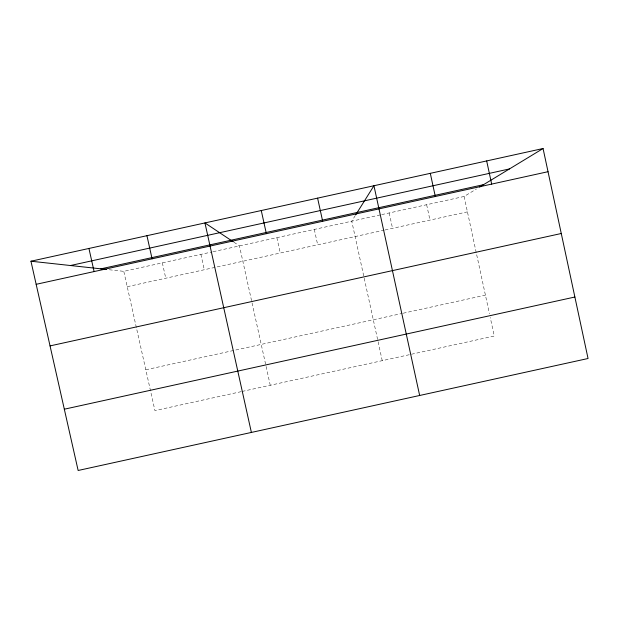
<?xml version="1.0" encoding="UTF-8"?>
<svg xmlns="http://www.w3.org/2000/svg" width="619" height="619" viewBox="0 0 619 619"><rect width="100%" height="100%" fill="white"/><g stroke="black" fill="none" stroke-linecap="round" stroke-linejoin="round"><path stroke-width="0.46" stroke-dasharray="3.1 2.32" d="M355.291 215.536L351.747 221.192L382.233 360.66M381.706 214.6L464.103 196.478L476.437 188.988M109.284 269.76L123.792 271.339L212.17 251.894M213.114 251.693L380.77 214.808M127.228 286.69L384.12 230.183M385.057 229.974L467.43 211.86M145.805 369.775L402.257 313.415M403.193 313.214L485.428 295.139M241.186 391.649L154.936 410.598L123.792 271.339M242.122 391.44L494.264 336.047L490.248 317.454M233.936 242.23L239.445 245.898L270.255 385.258M162.34 262.858L165.76 278.21M200.889 254.378L204.293 269.737M314.305 229.432L317.679 244.799M276.871 237.665L280.26 253.032M426.646 204.719L429.981 220.093M389.196 212.951L392.539 228.334M464.103 196.478L489.443 313.732"/><path stroke-width="0.93" d="M355.77 214.762L373.946 185.739L419.659 395.479M479.609 187.062L543.064 148.521L588.05 358.502L78.141 470.479L30.95 261.218L543.064 148.521M70.465 265.528L509.445 168.941M100.897 268.847L483.571 184.655M36.157 284.314L548.032 171.695M50.046 345.905L561.271 233.502M64.322 409.205L574.881 297.019M30.95 261.218L106.491 269.451M233.185 241.735L204.943 222.925L251.384 432.433M88.935 248.459L94.111 271.563M146.935 235.692L152.088 258.804M261.264 210.537L266.363 233.665M317.601 198.142L322.669 221.277M486.673 160.932L491.672 184.098M430.306 173.335L435.319 196.494"/></g></svg>
